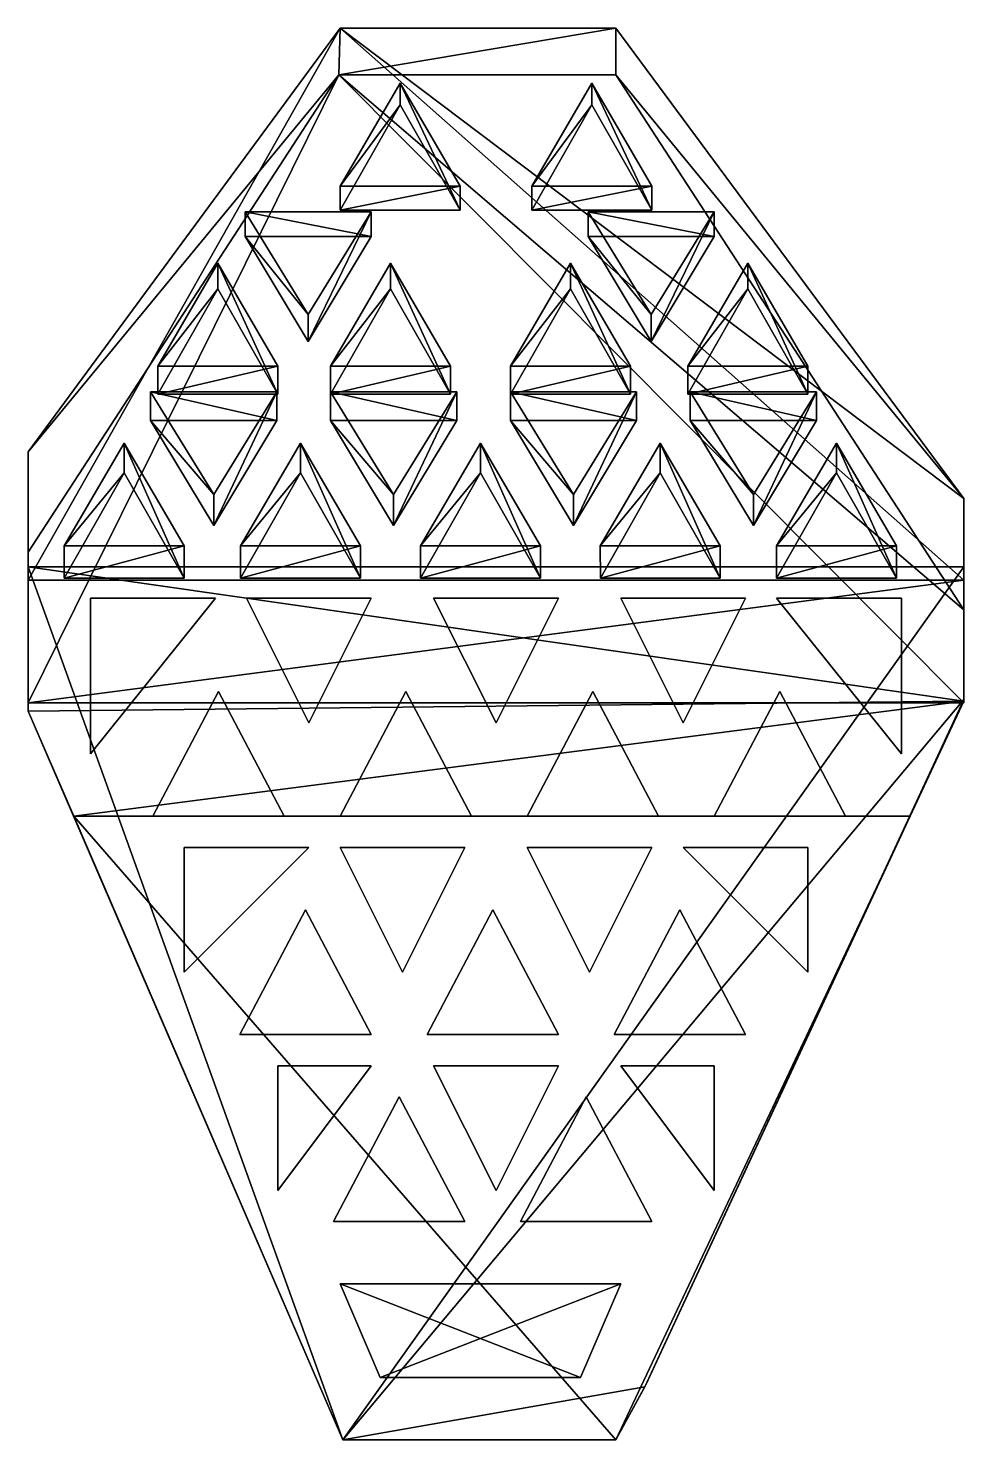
# Model space of a CAD drawing. Extents: x -7 to 23, y -90.6 to -45.4.
import ezdxf

# ---------------------------------------------------------------- set-up
doc = ezdxf.new("R2010")
doc.units = 0

msp = doc.modelspace()

# ---------------------------------------------------------------- meshes
at = {"layer": 'OBJECT000', "color": 50}
mesh = msp.add_polyface(dxfattribs=at)
corners = [(11.837732, -90.639137, 79), (3.0867, -90.639137, 79), (-7, -67.272636, 79), (-7, -62.639137, 79), (23, -62.639137, 79), (23, -66.897873, 79), (12.768894, -88.94104, 79), (11.837732, -90.639137, 74), (3.0867, -90.639137, 74), (12.801905, -88.88092, 71.625404), (21.281782, -70.639137, 47), (23, -66.945633, 47), (23, -62.639137, 47), (-7, -62.639137, 47), (-7, -67.272636, 47), (-5.543129, -70.639137, 47)]
mesh.append_faces([[corners[k] for k in face] for face in [(1, 6, 0), (0, 8, 1), (0, 9, 7), (11, 15, 10), (12, 3, 13), (1, 14, 2), (10, 5, 11), (7, 15, 8), (2, 13, 3), (11, 4, 12)]], dxfattribs={"vtx0": -1})
mesh.append_faces([[corners[k] for k in face] for face in [(1, 3, 4), (1, 4, 5), (1, 5, 6), (11, 13, 14), (11, 14, 15), (1, 15, 14), (10, 6, 5), (7, 10, 15)]], dxfattribs={"vtx0": -1, "vtx2": -1})
mesh.append_faces([[corners[k] for k in face] for face in [(1, 2, 3), (0, 7, 8), (0, 6, 9), (11, 12, 13), (12, 4, 3), (1, 8, 15), (10, 9, 6), (7, 9, 10), (2, 14, 13), (11, 5, 4)]], dxfattribs={"vtx2": -1})
at = {"layer": 'OBJECT001', "color": 50}
mesh = msp.add_polyface(dxfattribs=at)
corners = [(14, -67.640671, 80), (12, -63.640625, 80), (16, -63.640625, 80), (16, -63.639137, 76), (12, -63.639137, 76), (14, -67.639885, 76)]
mesh.append_faces([[corners[k] for k in face] for face in [(1, 2, 0), (4, 5, 3)]])
mesh.append_faces([[corners[k] for k in face] for face in [(2, 4, 3), (1, 5, 4), (0, 3, 5)]], dxfattribs={"vtx0": -1})
mesh.append_faces([[corners[k] for k in face] for face in [(2, 1, 4), (1, 0, 5), (0, 2, 3)]], dxfattribs={"vtx2": -1})
at = {"layer": 'OBJECT002', "color": 50}
mesh = msp.add_polyface(dxfattribs=at)
corners = [(8, -67.639183, 80), (6, -63.640625, 80), (10, -63.640625, 80), (10, -63.639137, 76), (6, -63.639137, 76), (8, -67.639885, 76)]
mesh.append_faces([[corners[k] for k in face] for face in [(1, 2, 0), (4, 5, 3)]])
mesh.append_faces([[corners[k] for k in face] for face in [(2, 4, 3), (1, 5, 4), (0, 3, 5)]], dxfattribs={"vtx0": -1})
mesh.append_faces([[corners[k] for k in face] for face in [(2, 1, 4), (1, 0, 5), (0, 2, 3)]], dxfattribs={"vtx2": -1})
at = {"layer": 'OBJECT003', "color": 50}
mesh = msp.add_polyface(dxfattribs=at)
corners = [(2, -67.637695, 80), (0, -63.640625, 80), (4, -63.640625, 80), (4, -63.639137, 76), (0, -63.639137, 76), (2, -67.637924, 76)]
mesh.append_faces([[corners[k] for k in face] for face in [(1, 2, 0), (4, 5, 3)]])
mesh.append_faces([[corners[k] for k in face] for face in [(2, 4, 3), (1, 5, 4), (0, 3, 5)]], dxfattribs={"vtx0": -1})
mesh.append_faces([[corners[k] for k in face] for face in [(2, 1, 4), (1, 0, 5), (0, 2, 3)]], dxfattribs={"vtx2": -1})
at = {"layer": 'OBJECT004', "color": 50}
mesh = msp.add_polyface(dxfattribs=at)
corners = [(19.211872, -70.640625, 80), (15, -70.640625, 80), (17.105072, -66.638718, 80), (15, -70.639137, 76), (19.211872, -70.639137, 76), (17.104864, -66.639114, 76)]
mesh.append_faces([[corners[k] for k in face] for face in [(1, 2, 0), (4, 5, 3)]])
mesh.append_faces([[corners[k] for k in face] for face in [(1, 4, 3), (0, 5, 4), (2, 3, 5)]], dxfattribs={"vtx0": -1})
mesh.append_faces([[corners[k] for k in face] for face in [(1, 0, 4), (0, 2, 5), (2, 1, 3)]], dxfattribs={"vtx2": -1})
at = {"layer": 'OBJECT005', "color": 50}
mesh = msp.add_polyface(dxfattribs=at)
corners = [(13.208577, -70.640625, 80), (9, -70.640625, 80), (11.104411, -66.64122, 80), (9, -70.639137, 76), (13.208577, -70.639137, 76), (11.105301, -66.639534, 76)]
mesh.append_faces([[corners[k] for k in face] for face in [(1, 2, 0), (4, 5, 3)]])
mesh.append_faces([[corners[k] for k in face] for face in [(1, 4, 3), (0, 5, 4), (2, 3, 5)]], dxfattribs={"vtx0": -1})
mesh.append_faces([[corners[k] for k in face] for face in [(1, 0, 4), (0, 2, 5), (2, 1, 3)]], dxfattribs={"vtx2": -1})
at = {"layer": 'OBJECT006', "color": 50}
mesh = msp.add_polyface(dxfattribs=at)
corners = [(7.212816, -70.640625, 80), (3, -70.640625, 80), (5.106027, -66.63755, 80), (3, -70.639137, 76), (7.210608, -70.639137, 76), (5.104777, -66.639923, 76)]
mesh.append_faces([[corners[k] for k in face] for face in [(1, 2, 0), (4, 5, 3)]])
mesh.append_faces([[corners[k] for k in face] for face in [(1, 4, 3), (0, 5, 4), (2, 3, 5)]], dxfattribs={"vtx0": -1})
mesh.append_faces([[corners[k] for k in face] for face in [(1, 0, 4), (0, 2, 5), (2, 1, 3)]], dxfattribs={"vtx2": -1})
at = {"layer": 'OBJECT007', "color": 50}
mesh = msp.add_polyface(dxfattribs=at)
corners = [(1.211664, -70.640625, 80), (-3, -70.640625, 80), (-0.894567, -66.638069, 80), (-3, -70.639137, 76), (1.211664, -70.639137, 76), (-0.895512, -66.639862, 76)]
mesh.append_faces([[corners[k] for k in face] for face in [(1, 2, 0), (4, 5, 3)]])
mesh.append_faces([[corners[k] for k in face] for face in [(1, 4, 3), (0, 5, 4), (2, 3, 5)]], dxfattribs={"vtx0": -1})
mesh.append_faces([[corners[k] for k in face] for face in [(1, 0, 4), (0, 2, 5), (2, 1, 3)]], dxfattribs={"vtx2": -1})
at = {"layer": 'OBJECT008', "color": 50}
mesh = msp.add_polyface(dxfattribs=at)
corners = [(5, -75.637344, 80), (3, -71.640625, 80), (7, -71.640625, 80), (7, -71.639137, 76), (3, -71.639137, 76), (5, -75.639877, 76)]
mesh.append_faces([[corners[k] for k in face] for face in [(1, 2, 0), (4, 5, 3)]])
mesh.append_faces([[corners[k] for k in face] for face in [(2, 4, 3), (1, 5, 4), (0, 3, 5)]], dxfattribs={"vtx0": -1})
mesh.append_faces([[corners[k] for k in face] for face in [(2, 1, 4), (1, 0, 5), (0, 2, 3)]], dxfattribs={"vtx2": -1})
at = {"layer": 'OBJECT009', "color": 50}
mesh = msp.add_polyface(dxfattribs=at)
corners = [(11, -75.641022, 80), (9, -71.640625, 80), (13, -71.640625, 80), (13, -71.639137, 76), (9, -71.639137, 76), (11, -75.637932, 76)]
mesh.append_faces([[corners[k] for k in face] for face in [(1, 2, 0), (4, 5, 3)]])
mesh.append_faces([[corners[k] for k in face] for face in [(2, 4, 3), (1, 5, 4), (0, 3, 5)]], dxfattribs={"vtx0": -1})
mesh.append_faces([[corners[k] for k in face] for face in [(2, 1, 4), (1, 0, 5), (0, 2, 3)]], dxfattribs={"vtx2": -1})
at = {"layer": 'OBJECT010', "color": 50}
mesh = msp.add_polyface(dxfattribs=at)
corners = [(16, -77.640625, 80), (11.788033, -77.640625, 80), (13.894956, -73.638, 80), (11.788816, -77.639137, 76), (16, -77.639137, 76), (13.894515, -73.63884, 76)]
mesh.append_faces([[corners[k] for k in face] for face in [(1, 2, 0), (4, 5, 3)]])
mesh.append_faces([[corners[k] for k in face] for face in [(1, 4, 3), (0, 5, 4), (2, 3, 5)]], dxfattribs={"vtx0": -1})
mesh.append_faces([[corners[k] for k in face] for face in [(1, 0, 4), (0, 2, 5), (2, 1, 3)]], dxfattribs={"vtx2": -1})
at = {"layer": 'OBJECT011', "color": 50}
mesh = msp.add_polyface(dxfattribs=at)
corners = [(10, -77.640625, 80), (5.787456, -77.640625, 80), (7.894255, -73.638779, 80), (5.788239, -77.639137, 76), (10, -77.639137, 76), (7.894521, -73.638275, 76)]
mesh.append_faces([[corners[k] for k in face] for face in [(1, 2, 0), (4, 5, 3)]])
mesh.append_faces([[corners[k] for k in face] for face in [(1, 4, 3), (0, 5, 4), (2, 3, 5)]], dxfattribs={"vtx0": -1})
mesh.append_faces([[corners[k] for k in face] for face in [(1, 0, 4), (0, 2, 5), (2, 1, 3)]], dxfattribs={"vtx2": -1})
at = {"layer": 'OBJECT012', "color": 50}
mesh = msp.add_polyface(dxfattribs=at)
corners = [(4, -77.640625, 80), (-0.211168, -77.640625, 80), (1.895237, -73.638222, 80), (-0.210385, -77.639137, 76), (4, -77.639137, 76), (1.894677, -73.63929, 76)]
mesh.append_faces([[corners[k] for k in face] for face in [(1, 2, 0), (4, 5, 3)]])
mesh.append_faces([[corners[k] for k in face] for face in [(1, 4, 3), (0, 5, 4), (2, 3, 5)]], dxfattribs={"vtx0": -1})
mesh.append_faces([[corners[k] for k in face] for face in [(1, 0, 4), (0, 2, 5), (2, 1, 3)]], dxfattribs={"vtx2": -1})
at = {"layer": 'OBJECT013', "color": 50}
mesh = msp.add_polyface(dxfattribs=at)
corners = [(7, -83.640625, 80), (2.789612, -83.640625, 80), (4.894969, -79.639473, 80), (2.790395, -83.639137, 76), (7, -83.639137, 76), (4.894587, -79.640198, 76)]
mesh.append_faces([[corners[k] for k in face] for face in [(1, 2, 0), (4, 5, 3)]])
mesh.append_faces([[corners[k] for k in face] for face in [(1, 4, 3), (0, 5, 4), (2, 3, 5)]], dxfattribs={"vtx0": -1})
mesh.append_faces([[corners[k] for k in face] for face in [(1, 0, 4), (0, 2, 5), (2, 1, 3)]], dxfattribs={"vtx2": -1})
at = {"layer": 'OBJECT014', "color": 50}
mesh = msp.add_polyface(dxfattribs=at)
corners = [(13, -83.640625, 80), (8.788226, -83.640625, 80), (10.89423, -79.639565, 80), (8.789009, -83.639137, 76), (13, -83.639137, 76), (10.894055, -79.639893, 76)]
mesh.append_faces([[corners[k] for k in face] for face in [(1, 2, 0), (4, 5, 3)]])
mesh.append_faces([[corners[k] for k in face] for face in [(1, 4, 3), (0, 5, 4), (2, 3, 5)]], dxfattribs={"vtx0": -1})
mesh.append_faces([[corners[k] for k in face] for face in [(1, 0, 4), (0, 2, 5), (2, 1, 3)]], dxfattribs={"vtx2": -1})
at = {"layer": 'OBJECT015', "color": 50}
mesh = msp.add_polyface(dxfattribs=at)
corners = [(8, -82.639183, 80), (6, -78.640625, 80), (10, -78.640625, 80), (10, -78.639137, 76), (6, -78.639137, 76), (8, -82.639877, 76)]
mesh.append_faces([[corners[k] for k in face] for face in [(1, 2, 0), (4, 5, 3)]])
mesh.append_faces([[corners[k] for k in face] for face in [(2, 4, 3), (1, 5, 4), (0, 3, 5)]], dxfattribs={"vtx0": -1})
mesh.append_faces([[corners[k] for k in face] for face in [(2, 1, 4), (1, 0, 5), (0, 2, 3)]], dxfattribs={"vtx2": -1})
at = {"layer": 'OBJECT016', "color": 50}
mesh = msp.add_polyface(dxfattribs=at)
corners = [(10.714342, -88.639137, 80), (4.285734, -88.639137, 80), (3, -85.640625, 80), (12, -85.640625, 80), (12, -85.639137, 76), (3, -85.639137, 76), (4.285734, -88.639137, 76), (10.714342, -88.639137, 76)]
mesh.append_faces([[corners[k] for k in face] for face in [(1, 3, 0), (3, 5, 4), (1, 7, 6), (2, 6, 5), (0, 4, 7), (5, 7, 4)]], dxfattribs={"vtx0": -1})
mesh.append_faces([[corners[k] for k in face] for face in [(1, 2, 3), (3, 2, 5), (1, 0, 7), (2, 1, 6), (0, 3, 4), (5, 6, 7)]], dxfattribs={"vtx2": -1})
at = {"layer": 'OBJECT017', "color": 50}
mesh = msp.add_polyface(dxfattribs=at)
corners = [(17, -63.640625, 80), (21, -63.640625, 80), (21, -68.639137, 80), (21, -68.639137, 76), (21, -63.640625, 76), (17, -63.639137, 76)]
mesh.append_faces([[corners[k] for k in face] for face in [(1, 2, 0), (4, 5, 3)]])
mesh.append_faces([[corners[k] for k in face] for face in [(2, 4, 3), (1, 5, 4), (0, 3, 5)]], dxfattribs={"vtx0": -1})
mesh.append_faces([[corners[k] for k in face] for face in [(2, 1, 4), (1, 0, 5), (0, 2, 3)]], dxfattribs={"vtx2": -1})
at = {"layer": 'OBJECT018', "color": 50}
mesh = msp.add_polyface(dxfattribs=at)
corners = [(14, -71.640625, 80), (18, -71.640625, 80), (18, -75.639137, 80), (18, -75.639137, 76), (18, -71.640625, 76), (14, -71.639137, 76)]
mesh.append_faces([[corners[k] for k in face] for face in [(1, 2, 0), (4, 5, 3)]])
mesh.append_faces([[corners[k] for k in face] for face in [(2, 4, 3), (1, 5, 4), (0, 3, 5)]], dxfattribs={"vtx0": -1})
mesh.append_faces([[corners[k] for k in face] for face in [(2, 1, 4), (1, 0, 5), (0, 2, 3)]], dxfattribs={"vtx2": -1})
at = {"layer": 'OBJECT019', "color": 50}
mesh = msp.add_polyface(dxfattribs=at)
corners = [(12, -78.640625, 80), (15, -78.640625, 80), (15, -82.639137, 80), (15, -82.639137, 76), (15, -78.640625, 76), (12, -78.639137, 76)]
mesh.append_faces([[corners[k] for k in face] for face in [(1, 2, 0), (4, 5, 3)]])
mesh.append_faces([[corners[k] for k in face] for face in [(2, 4, 3), (1, 5, 4), (0, 3, 5)]], dxfattribs={"vtx0": -1})
mesh.append_faces([[corners[k] for k in face] for face in [(2, 1, 4), (1, 0, 5), (0, 2, 3)]], dxfattribs={"vtx2": -1})
at = {"layer": 'OBJECT020', "color": 50}
mesh = msp.add_polyface(dxfattribs=at)
corners = [(1, -82.639137, 80), (1, -78.640625, 80), (4, -78.640625, 80), (1, -78.640625, 76), (1, -82.639137, 76), (4, -78.639137, 76)]
mesh.append_faces([[corners[k] for k in face] for face in [(1, 2, 0), (3, 4, 5)]])
mesh.append_faces([[corners[k] for k in face] for face in [(1, 4, 3), (2, 3, 5), (0, 5, 4)]], dxfattribs={"vtx0": -1})
mesh.append_faces([[corners[k] for k in face] for face in [(1, 0, 4), (2, 1, 3), (0, 2, 5)]], dxfattribs={"vtx2": -1})
at = {"layer": 'OBJECT021', "color": 50}
mesh = msp.add_polyface(dxfattribs=at)
corners = [(-2, -75.639137, 80), (-2, -71.640625, 80), (2, -71.640625, 80), (-2, -71.640625, 76), (-2, -75.639137, 76), (2, -71.639137, 76)]
mesh.append_faces([[corners[k] for k in face] for face in [(1, 2, 0), (3, 4, 5)]])
mesh.append_faces([[corners[k] for k in face] for face in [(1, 4, 3), (2, 3, 5), (0, 5, 4)]], dxfattribs={"vtx0": -1})
mesh.append_faces([[corners[k] for k in face] for face in [(1, 0, 4), (2, 1, 3), (0, 2, 5)]], dxfattribs={"vtx2": -1})
at = {"layer": 'OBJECT022', "color": 50}
mesh = msp.add_polyface(dxfattribs=at)
corners = [(-5, -68.639137, 80), (-5, -63.640625, 80), (-1, -63.640625, 80), (-5, -63.640625, 76), (-5, -68.639137, 76), (-1, -63.639137, 76)]
mesh.append_faces([[corners[k] for k in face] for face in [(1, 2, 0), (3, 4, 5)]])
mesh.append_faces([[corners[k] for k in face] for face in [(1, 4, 3), (2, 3, 5), (0, 5, 4)]], dxfattribs={"vtx0": -1})
mesh.append_faces([[corners[k] for k in face] for face in [(1, 0, 4), (2, 1, 3), (0, 2, 5)]], dxfattribs={"vtx2": -1})
at = {"layer": 'OBJECT023', "color": 50}
mesh = msp.add_polyface(dxfattribs=at)
corners = [(-7, -62.171692, 80.237579), (2.96096, -46.852474, 89.99559), (11.841156, -46.853039, 89.99559), (23, -64.016212, 79.063606), (23, -67, 77.162453), (-7, -67, 77.1614), (3, -45.361252, 87.654182), (11.84111, -45.361656, 87.653885), (-7, -58.945343, 74.869209), (23, -60.446686, 73.456467), (-7, -63.069641, 70.99559), (23, -63.069351, 70.99559)]
mesh.append_faces([[corners[k] for k in face] for face in [(1, 5, 0), (1, 7, 2), (1, 8, 6), (2, 9, 3), (5, 11, 10), (0, 10, 8), (3, 11, 4), (6, 9, 7)]], dxfattribs={"vtx0": -1})
mesh.append_faces([[corners[k] for k in face] for face in [(1, 3, 4), (1, 4, 5), (6, 10, 11), (6, 11, 9)]], dxfattribs={"vtx0": -1, "vtx2": -1})
mesh.append_faces([[corners[k] for k in face] for face in [(1, 2, 3), (1, 6, 7), (1, 0, 8), (2, 7, 9), (5, 4, 11), (0, 5, 10), (3, 9, 11), (6, 8, 10)]], dxfattribs={"vtx2": -1})
at = {"layer": 'OBJECT024', "color": 50}
mesh = msp.add_polyface(dxfattribs=at)
corners = [(6.846281, -51.193218, 87.851395), (3, -51.193218, 87.851395), (4.922789, -47.818928, 90), (3, -50.424316, 86.645782), (6.845938, -50.424316, 86.645782), (4.922488, -47.125481, 88.913734)]
mesh.append_faces([[corners[k] for k in face] for face in [(1, 2, 0), (3, 4, 5)]])
mesh.append_faces([[corners[k] for k in face] for face in [(1, 4, 3), (2, 3, 5), (0, 5, 4)]], dxfattribs={"vtx0": -1})
mesh.append_faces([[corners[k] for k in face] for face in [(1, 0, 4), (2, 1, 3), (0, 2, 5)]], dxfattribs={"vtx2": -1})
at = {"layer": 'OBJECT025', "color": 50}
mesh = msp.add_polyface(dxfattribs=at)
corners = [(13, -51.193218, 87.851395), (9.153928, -51.193218, 87.851395), (11.077027, -47.819614, 90), (9.153928, -50.42432, 86.645782), (13, -50.42432, 86.645782), (11.077297, -47.127132, 88.912598)]
mesh.append_faces([[corners[k] for k in face] for face in [(1, 2, 0), (3, 4, 5)]])
mesh.append_faces([[corners[k] for k in face] for face in [(1, 4, 3), (2, 3, 5), (0, 5, 4)]], dxfattribs={"vtx0": -1})
mesh.append_faces([[corners[k] for k in face] for face in [(1, 0, 4), (2, 1, 3), (0, 2, 5)]], dxfattribs={"vtx2": -1})
at = {"layer": 'OBJECT026', "color": 50}
mesh = msp.add_polyface(dxfattribs=at)
corners = [(10.950917, -52.03661, 87.314095), (15, -52.03661, 87.314095), (12.976147, -55.411293, 85.164185), (15, -51.249893, 86.078201), (10.951189, -51.249893, 86.078201), (12.975813, -54.548195, 83.810616)]
mesh.append_faces([[corners[k] for k in face] for face in [(1, 2, 0), (4, 5, 3)]])
mesh.append_faces([[corners[k] for k in face] for face in [(1, 4, 3), (2, 3, 5), (0, 5, 4)]], dxfattribs={"vtx0": -1})
mesh.append_faces([[corners[k] for k in face] for face in [(1, 0, 4), (2, 1, 3), (0, 2, 5)]], dxfattribs={"vtx2": -1})
at = {"layer": 'OBJECT027', "color": 50}
mesh = msp.add_polyface(dxfattribs=at)
corners = [(-0.048314, -52.03661, 87.314095), (4, -52.03661, 87.314095), (1.976642, -55.41148, 85.164063), (4, -51.249897, 86.078194), (-0.048039, -51.249897, 86.078194), (1.976137, -54.548096, 83.810684)]
mesh.append_faces([[corners[k] for k in face] for face in [(1, 2, 0), (4, 5, 3)]])
mesh.append_faces([[corners[k] for k in face] for face in [(1, 4, 3), (2, 3, 5), (0, 5, 4)]], dxfattribs={"vtx0": -1})
mesh.append_faces([[corners[k] for k in face] for face in [(1, 0, 4), (2, 1, 3), (0, 2, 5)]], dxfattribs={"vtx2": -1})
at = {"layer": 'OBJECT028', "color": 50}
mesh = msp.add_polyface(dxfattribs=at)
corners = [(1, -57.096958, 84.090294), (-2.845432, -57.096958, 84.090294), (-0.922653, -53.723911, 86.239159), (-2.845432, -56.196819, 82.677185), (1, -56.196819, 82.677185), (-0.923221, -52.898083, 84.945068)]
mesh.append_faces([[corners[k] for k in face] for face in [(1, 2, 0), (3, 4, 5)]])
mesh.append_faces([[corners[k] for k in face] for face in [(1, 4, 3), (2, 3, 5), (0, 5, 4)]], dxfattribs={"vtx0": -1})
mesh.append_faces([[corners[k] for k in face] for face in [(1, 0, 4), (2, 1, 3), (0, 2, 5)]], dxfattribs={"vtx2": -1})
at = {"layer": 'OBJECT029', "color": 50}
mesh = msp.add_polyface(dxfattribs=at)
corners = [(6.538588, -57.096958, 84.090294), (2.691566, -57.096958, 84.090294), (4.615077, -53.722626, 86.239983), (2.691566, -56.196819, 82.677185), (6.538632, -56.196819, 82.677185), (4.615457, -52.898453, 84.944817)]
mesh.append_faces([[corners[k] for k in face] for face in [(1, 2, 0), (3, 4, 5)]])
mesh.append_faces([[corners[k] for k in face] for face in [(1, 4, 3), (2, 3, 5), (0, 5, 4)]], dxfattribs={"vtx0": -1})
mesh.append_faces([[corners[k] for k in face] for face in [(1, 0, 4), (2, 1, 3), (0, 2, 5)]], dxfattribs={"vtx2": -1})
at = {"layer": 'OBJECT030', "color": 50}
mesh = msp.add_polyface(dxfattribs=at)
corners = [(12.307817, -57.096958, 84.090294), (8.460446, -57.096958, 84.090294), (10.384132, -53.722321, 86.240173), (8.460446, -56.196819, 82.677185), (12.307861, -56.196819, 82.677185), (10.384984, -52.898964, 84.944466)]
mesh.append_faces([[corners[k] for k in face] for face in [(1, 2, 0), (3, 4, 5)]])
mesh.append_faces([[corners[k] for k in face] for face in [(1, 4, 3), (2, 3, 5), (0, 5, 4)]], dxfattribs={"vtx0": -1})
mesh.append_faces([[corners[k] for k in face] for face in [(1, 0, 4), (2, 1, 3), (0, 2, 5)]], dxfattribs={"vtx2": -1})
at = {"layer": 'OBJECT031', "color": 50}
mesh = msp.add_polyface(dxfattribs=at)
corners = [(18, -57.096958, 84.090294), (14.153479, -57.096958, 84.090294), (16.076803, -53.722954, 86.239769), (14.153479, -56.196819, 82.677185), (18, -56.196819, 82.677185), (16.07803, -52.900227, 84.943596)]
mesh.append_faces([[corners[k] for k in face] for face in [(1, 2, 0), (3, 4, 5)]])
mesh.append_faces([[corners[k] for k in face] for face in [(1, 4, 3), (2, 3, 5), (0, 5, 4)]], dxfattribs={"vtx0": -1})
mesh.append_faces([[corners[k] for k in face] for face in [(1, 0, 4), (2, 1, 3), (0, 2, 5)]], dxfattribs={"vtx2": -1})
at = {"layer": 'OBJECT032', "color": 50}
mesh = msp.add_polyface(dxfattribs=at)
corners = [(-3.076789, -57.940346, 83.552994), (0.969687, -57.940346, 83.552994), (-1.053558, -61.312771, 81.404518), (0.969687, -57.020664, 82.110794), (-3.077173, -57.020664, 82.110794), (-1.053639, -60.318237, 79.843712)]
mesh.append_faces([[corners[k] for k in face] for face in [(1, 2, 0), (4, 5, 3)]])
mesh.append_faces([[corners[k] for k in face] for face in [(1, 4, 3), (2, 3, 5), (0, 5, 4)]], dxfattribs={"vtx0": -1})
mesh.append_faces([[corners[k] for k in face] for face in [(1, 0, 4), (2, 1, 3), (0, 2, 5)]], dxfattribs={"vtx2": -1})
at = {"layer": 'OBJECT033', "color": 50}
mesh = msp.add_polyface(dxfattribs=at)
corners = [(2.692443, -57.940346, 83.552994), (6.742031, -57.940346, 83.552994), (4.717246, -61.314877, 81.403175), (6.739841, -57.022385, 82.109612), (2.693114, -57.022385, 82.109612), (4.716269, -60.318836, 79.8433)]
mesh.append_faces([[corners[k] for k in face] for face in [(1, 2, 0), (4, 5, 3)]])
mesh.append_faces([[corners[k] for k in face] for face in [(1, 4, 3), (2, 3, 5), (0, 5, 4)]], dxfattribs={"vtx0": -1})
mesh.append_faces([[corners[k] for k in face] for face in [(1, 0, 4), (2, 1, 3), (0, 2, 5)]], dxfattribs={"vtx2": -1})
at = {"layer": 'OBJECT034', "color": 50}
mesh = msp.add_polyface(dxfattribs=at)
corners = [(8.461674, -57.940346, 83.552994), (12.506945, -57.940346, 83.552994), (10.484803, -61.311577, 81.405281), (12.506945, -57.022385, 82.109612), (8.462345, -57.022385, 82.109612), (10.486054, -60.319244, 79.843025)]
mesh.append_faces([[corners[k] for k in face] for face in [(1, 2, 0), (4, 5, 3)]])
mesh.append_faces([[corners[k] for k in face] for face in [(1, 4, 3), (2, 3, 5), (0, 5, 4)]], dxfattribs={"vtx0": -1})
mesh.append_faces([[corners[k] for k in face] for face in [(1, 0, 4), (2, 1, 3), (0, 2, 5)]], dxfattribs={"vtx2": -1})
at = {"layer": 'OBJECT035', "color": 50}
mesh = msp.add_polyface(dxfattribs=at)
corners = [(14.230904, -57.940346, 83.552994), (18.281206, -57.940346, 83.552994), (16.2556, -61.315243, 81.402946), (18.281206, -57.020664, 82.110794), (14.230519, -57.020664, 82.110794), (16.254658, -60.319252, 79.843018)]
mesh.append_faces([[corners[k] for k in face] for face in [(1, 2, 0), (4, 5, 3)]])
mesh.append_faces([[corners[k] for k in face] for face in [(1, 4, 3), (2, 3, 5), (0, 5, 4)]], dxfattribs={"vtx0": -1})
mesh.append_faces([[corners[k] for k in face] for face in [(1, 0, 4), (2, 1, 3), (0, 2, 5)]], dxfattribs={"vtx2": -1})
at = {"layer": 'OBJECT036', "color": 50}
mesh = msp.add_polyface(dxfattribs=at)
corners = [(-2, -63, 80.330231), (-5.844733, -63, 80.330231), (-3.922771, -59.627441, 82.478188), (-5.8469, -61.969311, 78.708603), (-2, -61.969311, 78.708603), (-3.92292, -58.670437, 80.976578)]
mesh.append_faces([[corners[k] for k in face] for face in [(1, 2, 0), (3, 4, 5)]])
mesh.append_faces([[corners[k] for k in face] for face in [(1, 4, 3), (2, 3, 5), (0, 5, 4)]], dxfattribs={"vtx0": -1})
mesh.append_faces([[corners[k] for k in face] for face in [(1, 0, 4), (2, 1, 3), (0, 2, 5)]], dxfattribs={"vtx2": -1})
at = {"layer": 'OBJECT037', "color": 50}
mesh = msp.add_polyface(dxfattribs=at)
corners = [(3.653038, -63, 80.330231), (-0.192874, -63, 80.330231), (1.730082, -59.625698, 82.479294), (-0.192874, -61.969311, 78.708603), (3.6544, -61.969311, 78.708603), (1.730651, -58.669971, 80.976898)]
mesh.append_faces([[corners[k] for k in face] for face in [(1, 2, 0), (3, 4, 5)]])
mesh.append_faces([[corners[k] for k in face] for face in [(1, 4, 3), (2, 3, 5), (0, 5, 4)]], dxfattribs={"vtx0": -1})
mesh.append_faces([[corners[k] for k in face] for face in [(1, 0, 4), (2, 1, 3), (0, 2, 5)]], dxfattribs={"vtx2": -1})
at = {"layer": 'OBJECT038', "color": 50}
mesh = msp.add_polyface(dxfattribs=at)
corners = [(9.422269, -63, 80.330231), (5.578176, -63, 80.330231), (7.500223, -59.627293, 82.478279), (5.57601, -61.969311, 78.708603), (9.423632, -61.969311, 78.708603), (7.499197, -58.668793, 80.977707)]
mesh.append_faces([[corners[k] for k in face] for face in [(1, 2, 0), (3, 4, 5)]])
mesh.append_faces([[corners[k] for k in face] for face in [(1, 4, 3), (2, 3, 5), (0, 5, 4)]], dxfattribs={"vtx0": -1})
mesh.append_faces([[corners[k] for k in face] for face in [(1, 0, 4), (2, 1, 3), (0, 2, 5)]], dxfattribs={"vtx2": -1})
at = {"layer": 'OBJECT039', "color": 50}
mesh = msp.add_polyface(dxfattribs=at)
corners = [(15.191499, -63, 80.330231), (11.347059, -63, 80.330231), (13.269279, -59.626987, 82.47847), (11.344893, -61.969311, 78.708603), (15.192862, -61.969311, 78.708603), (13.26931, -58.670307, 80.976662)]
mesh.append_faces([[corners[k] for k in face] for face in [(1, 2, 0), (3, 4, 5)]])
mesh.append_faces([[corners[k] for k in face] for face in [(1, 4, 3), (2, 3, 5), (0, 5, 4)]], dxfattribs={"vtx0": -1})
mesh.append_faces([[corners[k] for k in face] for face in [(1, 0, 4), (2, 1, 3), (0, 2, 5)]], dxfattribs={"vtx2": -1})
at = {"layer": 'OBJECT040', "color": 50}
mesh = msp.add_polyface(dxfattribs=at)
corners = [(20.845345, -63, 80.330231), (17, -63, 80.330231), (18.923216, -59.627144, 82.478371), (17, -61.969311, 78.708603), (20.846708, -61.969311, 78.708603), (18.92326, -58.670483, 80.976547)]
mesh.append_faces([[corners[k] for k in face] for face in [(1, 2, 0), (3, 4, 5)]])
mesh.append_faces([[corners[k] for k in face] for face in [(1, 4, 3), (2, 3, 5), (0, 5, 4)]], dxfattribs={"vtx0": -1})
mesh.append_faces([[corners[k] for k in face] for face in [(1, 0, 4), (2, 1, 3), (0, 2, 5)]], dxfattribs={"vtx2": -1})

doc.saveas('drawing.dxf')
